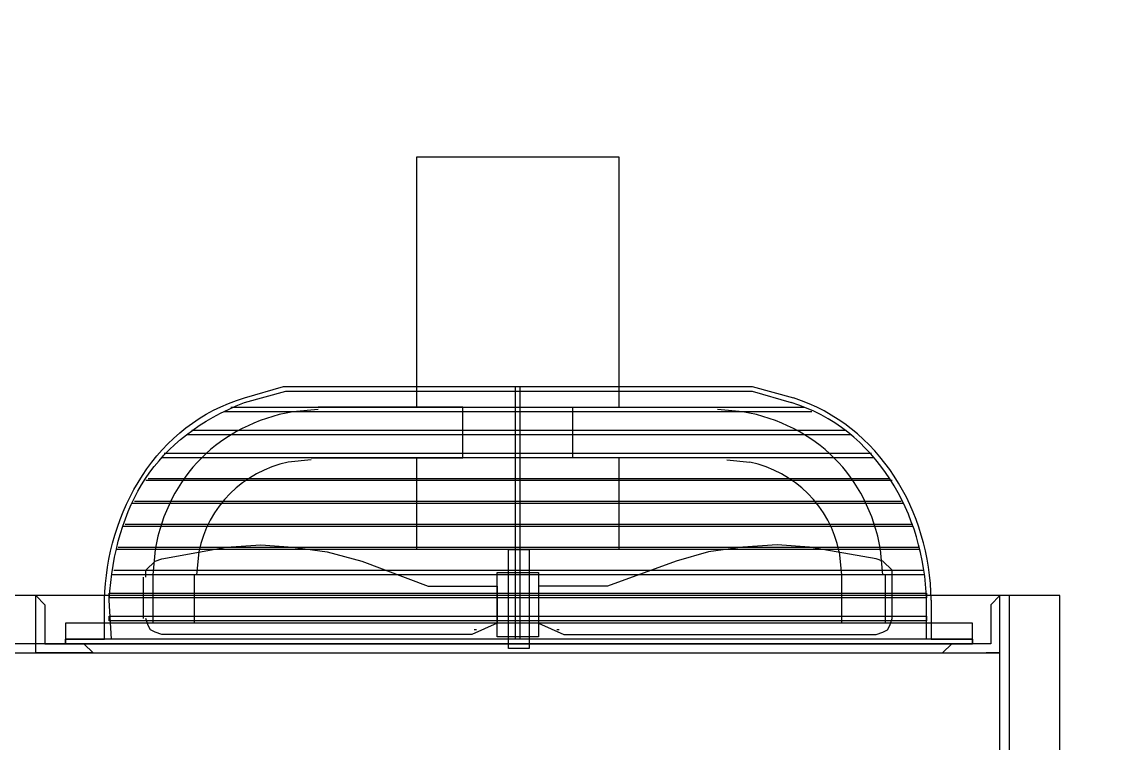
# Model space of a CAD drawing. Header units: metres. Extents: x 530339 to 530792, y 2675149 to 2675327.
# Drawn here: x 530570.96 to 530571.62, y 2675245.667 to 2675246.101 of the extents above; entities that cross this region are included whole.
import ezdxf

# ---------------------------------------------------------------- set-up
doc = ezdxf.new("R2010")
doc.units = ezdxf.units.M
doc.layers.add('300mm Hume Pipe', color=74, linetype='Continuous')
doc.layers.add('IDT', color=7, linetype='Continuous')

# ---------------------------------------------------------------- blocks, each defined once
blk = doc.blocks.new('IDT')
at = {"layer": 'IDT', "color": 0, "lineweight": 25}
for p, q in [((16.64221, 8.57175), (16.64221, 8.40715)), ((16.63668, 8.40715), (16.63668, 8.5676)), ((17.79852, 8.44173), (16.64221, 8.44173)), ((16.64221, 8.44173), (16.65051, 8.44173)), ((16.67679, 8.44173), (16.64221, 8.44173)), ((16.64221, 8.44173), (16.64221, 8.40715)), ((16.67125, 8.4362), (16.67679, 8.44173)), ((16.92575, 8.43896), (16.9382, 8.43896)), ((16.92575, 8.37949), (16.92575, 8.43896)), ((16.9382, 8.43896), (16.9382, 8.37949)), ((17.18855, 8.44173), (17.22313, 8.44173)), ((17.19409, 8.4362), (17.18855, 8.44173)), ((17.22313, 8.44173), (17.22313, 8.40715)), ((16.64774, 8.41268), (16.64774, 8.4362)), ((16.64774, 8.4362), (16.67125, 8.4362)), ((17.20515, 8.4362), (16.65881, 8.4362)), ((16.65881, 8.4362), (16.65881, 8.42375)), ((16.68647, 8.4362), (16.65881, 8.4362)), ((16.65881, 8.4362), (17.20515, 8.4362)), ((16.65881, 8.43343), (16.65881, 8.4362)), ((16.65881, 8.4362), (16.65881, 8.43343)), ((16.6837, 8.43343), (16.65881, 8.43343)), ((16.65881, 8.43343), (17.20515, 8.43343)), ((16.67125, 8.4362), (17.76948, 8.4362)), ((16.6837, 8.40992), (16.6837, 8.43343)), ((16.68647, 8.43343), (16.68647, 8.40992)), ((16.92022, 8.43205), (16.94512, 8.43205)), ((16.92022, 8.39332), (16.92022, 8.43205)), ((16.93129, 8.43343), (16.93129, 8.28128)), ((16.93405, 8.43343), (16.93405, 8.28128)), ((16.94512, 8.43205), (16.94512, 8.39332)), ((17.20515, 8.4362), (17.17749, 8.4362)), ((17.17749, 8.43343), (17.17887, 8.40992)), ((17.20515, 8.43343), (17.18164, 8.43343)), ((17.18164, 8.43343), (17.18164, 8.40992)), ((17.2176, 8.4362), (17.19409, 8.4362)), ((17.20515, 8.42375), (17.20515, 8.4362)), ((17.20515, 8.4362), (17.20515, 8.43343)), ((17.20515, 8.43343), (17.20515, 8.4362)), ((17.2176, 8.41268), (17.2176, 8.4362)), ((16.70998, 8.4279), (16.7086, 8.42513)), ((16.71275, 8.42928), (16.70998, 8.4279)), ((16.7169, 8.43066), (16.71275, 8.42928)), ((16.90501, 8.43066), (16.7169, 8.43066)), ((16.92022, 8.42375), (16.90501, 8.43066)), ((16.90777, 8.4279), (16.90916, 8.4279)), ((16.94512, 8.42375), (16.96033, 8.43066)), ((16.95757, 8.4279), (16.95895, 8.4279)), ((16.96033, 8.43066), (17.14706, 8.43066)), ((17.14706, 8.43066), (17.15121, 8.42928)), ((17.15121, 8.42928), (17.15397, 8.4279)), ((17.15397, 8.4279), (17.15536, 8.42513)), ((16.65881, 8.42375), (17.20515, 8.42375)), ((16.68647, 8.42237), (17.17887, 8.42237)), ((16.68647, 8.4196), (16.68647, 8.42237)), ((17.17887, 8.4196), (16.68647, 8.4196)), ((16.7086, 8.42513), (16.70722, 8.42098)), ((16.70722, 8.42098), (16.70722, 8.39609)), ((16.71137, 8.3947), (16.71137, 8.42375)), ((16.73765, 8.3947), (16.73765, 8.42375)), ((16.92022, 8.40162), (16.92022, 8.42375)), ((16.94512, 8.40162), (16.94512, 8.42375)), ((17.12769, 8.3947), (17.12769, 8.42375)), ((17.15259, 8.3947), (17.15259, 8.42375)), ((17.15536, 8.42513), (17.15674, 8.42098)), ((17.15812, 8.42098), (17.15812, 8.39609)), ((17.17887, 8.42237), (17.17887, 8.4196)), ((16.64221, 8.40715), (16.64774, 8.41268)), ((17.22313, 8.40715), (17.2176, 8.41268)), ((16.64221, 8.40715), (16.64359, 8.40715)), ((16.68647, 8.40853), (17.17887, 8.40853)), ((16.68647, 8.40577), (16.68647, 8.40853)), ((17.17887, 8.40577), (16.68647, 8.40577)), ((17.17887, 8.40853), (17.17887, 8.40577)), ((16.83723, 8.3864), (16.87873, 8.40162)), ((16.87873, 8.40162), (16.92022, 8.40162)), ((16.98661, 8.40162), (16.94512, 8.40162)), ((17.02672, 8.3864), (16.98661, 8.40162)), ((16.68785, 8.3947), (17.17749, 8.3947)), ((16.70722, 8.39609), (16.70722, 8.39194)), ((16.71275, 8.3947), (16.71413, 8.37949)), ((16.73903, 8.38087), (16.73765, 8.3947)), ((16.94512, 8.39332), (16.92022, 8.39332)), ((17.12493, 8.38087), (17.12631, 8.3947)), ((17.15121, 8.37949), (17.15259, 8.3947)), ((17.15674, 8.39609), (17.15674, 8.39194)), ((17.1761, 8.39194), (16.68785, 8.39194)), ((16.70722, 8.39194), (16.71275, 8.3864)), ((16.71275, 8.3864), (16.7169, 8.38502)), ((16.81787, 8.38087), (16.83723, 8.3864)), ((17.04747, 8.38087), (17.02672, 8.3864)), ((17.15121, 8.3864), (17.14706, 8.38502)), ((17.15674, 8.39194), (17.15121, 8.3864)), ((16.69062, 8.37949), (17.17472, 8.37949)), ((16.7169, 8.38502), (16.75701, 8.3781)), ((16.79712, 8.3781), (16.81787, 8.38087)), ((16.87181, 8.32416), (16.87181, 8.37949)), ((16.87181, 8.37949), (16.99353, 8.37949)), ((16.9382, 8.37949), (16.92575, 8.37949)), ((16.99353, 8.37949), (16.99353, 8.32416)), ((17.06822, 8.3781), (17.04747, 8.38087)), ((17.14706, 8.38502), (17.10833, 8.3781)), ((17.17334, 8.3781), (16.69062, 8.3781)), ((16.75701, 8.3781), (16.77637, 8.37672)), ((16.77637, 8.37672), (16.79712, 8.3781)), ((17.08758, 8.37672), (17.06822, 8.3781)), ((17.10833, 8.3781), (17.08758, 8.37672)), ((16.69477, 8.36566), (17.17057, 8.36566)), ((17.16919, 8.36427), (16.69477, 8.36427)), ((16.7003, 8.35182), (17.16504, 8.35182)), ((17.16366, 8.35044), (16.70168, 8.35044)), ((16.70722, 8.33799), (17.15674, 8.33799)), ((17.15536, 8.33661), (16.7086, 8.33661)), ((16.8068, 8.32554), (16.79297, 8.32693)), ((17.05715, 8.32554), (17.07099, 8.32693)), ((16.71828, 8.32416), (17.14706, 8.32416)), ((17.14568, 8.3214), (16.71967, 8.3214)), ((16.8068, 8.32416), (16.89947, 8.32416)), ((16.89947, 8.32416), (16.89947, 8.29373)), ((17.05715, 8.32416), (16.96587, 8.32416)), ((16.96587, 8.32416), (16.96587, 8.29373)), ((16.73211, 8.31033), (17.13184, 8.31033)), ((17.12908, 8.30756), (16.73488, 8.30756)), ((16.75563, 8.2965), (17.10971, 8.2965)), ((17.10556, 8.29373), (16.75978, 8.29373)), ((16.79712, 8.2965), (16.81234, 8.29512)), ((16.89947, 8.29373), (16.81234, 8.29373)), ((16.87181, 8.14297), (16.87181, 8.29373)), ((16.96587, 8.29373), (17.053, 8.29373)), ((16.99353, 8.29373), (16.99353, 8.14297)), ((17.053, 8.29512), (17.06822, 8.2965)), ((16.79159, 8.28128), (16.76669, 8.2882)), ((16.79159, 8.28405), (16.76808, 8.29097)), ((17.09727, 8.29097), (17.07237, 8.28405)), ((17.09727, 8.2882), (17.07375, 8.28128)), ((17.07237, 8.28405), (16.79159, 8.28405)), ((17.07375, 8.28128), (16.79159, 8.28128)), ((16.99353, 8.14297), (16.87181, 8.14297))]:
    blk.add_line(p, q, dxfattribs=at)
at = {"layer": 'IDT', "color": 8, "lineweight": 25}
for p, q in [((16.60625, 8.53717), (16.60625, 8.40715)), ((16.60625, 8.40715), (17.79852, 8.40715))]:
    blk.add_line(p, q, dxfattribs=at)
at = {"layer": 'IDT', "color": 0, "lineweight": 25}
for centre, start, end in [((16.8068, 8.3947), 191.53413, 258.46587), ((17.05715, 8.3947), 281.53413, 348.46587)]:
    blk.add_arc(centre, 0.06917, start, end, dxfattribs=at)
for points in [[(16.6837, 8.40992), (16.68435, 8.35662), (16.71457, 8.30496), (16.76669, 8.2882)], [(16.68647, 8.40992), (16.68767, 8.35876), (16.71694, 8.30627), (16.76808, 8.29097)], [(17.17887, 8.40992), (17.17493, 8.35194), (17.15142, 8.31217), (17.09727, 8.29097)], [(17.18164, 8.40992), (17.18053, 8.35713), (17.15012, 8.30339), (17.09727, 8.2882)], [(16.71413, 8.37949), (16.72211, 8.33527), (16.75291, 8.30447), (16.79712, 8.2965)], [(17.06822, 8.2965), (17.11243, 8.30447), (17.14323, 8.33527), (17.15121, 8.37949)]]:
    blk.add_open_spline(points, degree=3, dxfattribs=at)

msp = doc.modelspace()

# ---------------------------------------------------------------- hatches: boundary and pattern name
at = {"layer": '300mm Hume Pipe'}
h = msp.add_hatch(dxfattribs=at)
h.set_pattern_fill('ANSI37', color=74, scale=0.1)
h.set_pattern_definition([(45, (-0.2313, -0.1963), (-0.224506403027, 0.224506403027), []), (135, (-0.2313, -0.1963), (-0.224506403027, -0.224506403027), [])])
edge = h.paths.add_edge_path()
edge.add_line((530598.29193, 2675252.84624), (530557.48865, 2675252.84624))
edge.add_arc((530557.48865, 2675251.94624), 0.9, 90, 180)
edge.add_line((530556.58865, 2675251.94624), (530556.59096, 2675245.67077))
edge.add_line((530556.59096, 2675245.67077), (530556.29096, 2675245.67077))
edge.add_line((530556.29096, 2675245.67077), (530556.28865, 2675252.24624))
edge.add_arc((530557.18865, 2675252.24624), 0.9, 90, 180, ccw=False)
edge.add_line((530557.18865, 2675253.14624), (530598.29193, 2675253.14624))
edge.add_line((530598.29193, 2675253.14624), (530598.29193, 2675252.84624))
h = msp.add_hatch(dxfattribs=at)
h.set_pattern_fill('ANSI37', color=74, scale=0.1)
h.set_pattern_definition([(45, (0.1918, -0.1963), (-0.224506403027, 0.224506403027), []), (135, (0.1918, -0.1963), (-0.224506403027, -0.224506403027), [])])
edge = h.paths.add_edge_path()
edge.add_line((530598.29193, 2675252.47542), (530557.91174, 2675252.47542))
edge.add_arc((530557.91174, 2675251.57542), 0.9, 90, 180)
edge.add_line((530557.01174, 2675251.57542), (530557.01405, 2675245.67077))
edge.add_line((530557.01405, 2675245.67077), (530556.71405, 2675245.67077))
edge.add_line((530556.71405, 2675245.67077), (530556.71174, 2675251.87542))
edge.add_arc((530557.61174, 2675251.87542), 0.9, 90, 180, ccw=False)
edge.add_line((530557.61174, 2675252.77542), (530598.29193, 2675252.77542))
edge.add_line((530598.29193, 2675252.77542), (530598.29193, 2675252.47542))

# ---------------------------------------------------------------- block references
at = {"layer": 'IDT', "color": 8, "rotation": 180}
msp.add_blockref('IDT', (530588.19128, 2675254.16297), dxfattribs=at)

doc.saveas('drawing.dxf')
